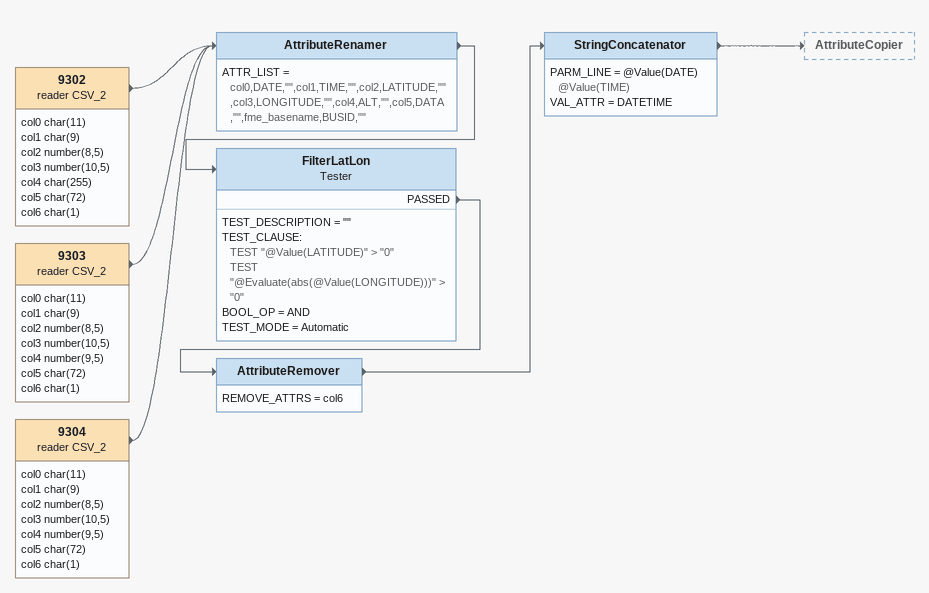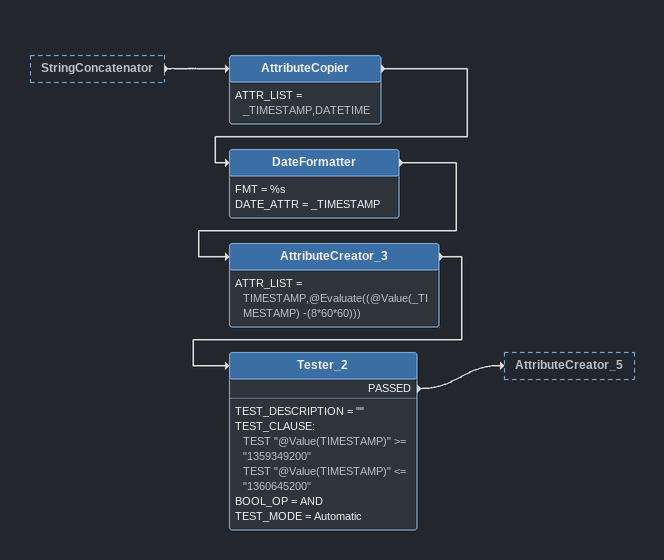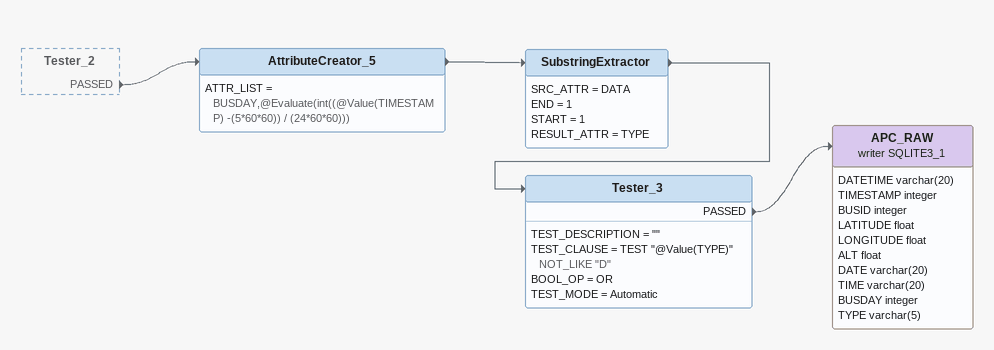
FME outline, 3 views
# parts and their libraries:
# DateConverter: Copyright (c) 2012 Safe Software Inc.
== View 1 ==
9302 (reader CSV_2)
    attributes: col0 char(11), col1 char(9), col2 number(8,5), col3 number(10,5), col4 char(255), col5 char(72), col6 char(1)
    -> AttributeRenamer
9303 (reader CSV_2)
    attributes: col0 char(11), col1 char(9), col2 number(8,5), col3 number(10,5), col4 number(9,5), col5 char(72), col6 char(1)
    -> AttributeRenamer
9304 (reader CSV_2)
    attributes: col0 char(11), col1 char(9), col2 number(8,5), col3 number(10,5), col4 number(9,5), col5 char(72), col6 char(1)
    -> AttributeRenamer
AttributeRenamer
    ATTR_LIST = col0,DATE,"",col1,TIME,"",col2,LATITUDE,"",col3,LONGITUDE,"",col4,ALT,"",col5,DATA,"",fme_basename,BUSID,""
    -> FilterLatLon
FilterLatLon: Tester
    TEST_DESCRIPTION = ""
    TEST_CLAUSE:
      TEST "@Value(LATITUDE)" > "0"
      TEST "@Evaluate(abs(@Value(LONGITUDE)))" > "0"
    BOOL_OP = AND
    TEST_MODE = Automatic
    PASSED -> AttributeRemover
AttributeRemover
    REMOVE_ATTRS = col6
    -> StringConcatenator
StringConcatenator
    PARM_LINE = @Value(DATE) @Value(TIME)
    VAL_ATTR = DATETIME
    -> AttributeCopier

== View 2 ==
StringConcatenator [outside]
    -> AttributeCopier
AttributeCopier
    ATTR_LIST = _TIMESTAMP,DATETIME
    -> DateFormatter
DateFormatter
    FMT = %s
    DATE_ATTR = _TIMESTAMP
    -> AttributeCreator_3
AttributeCreator_3
    ATTR_LIST = TIMESTAMP,@Evaluate((@Value(_TIMESTAMP) -(8*60*60)))
    -> Tester_2
Tester_2
    TEST_DESCRIPTION = ""
    TEST_CLAUSE:
      TEST "@Value(TIMESTAMP)" >= "1359349200"
      TEST "@Value(TIMESTAMP)" <= "1360645200"
    BOOL_OP = AND
    TEST_MODE = Automatic
    PASSED -> AttributeCreator_5

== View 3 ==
Tester_2 [outside]
    PASSED -> AttributeCreator_5
AttributeCreator_5
    ATTR_LIST = BUSDAY,@Evaluate(int((@Value(TIMESTAMP) -(5*60*60)) / (24*60*60)))
    -> SubstringExtractor
SubstringExtractor
    SRC_ATTR = DATA
    END = 1
    START = 1
    RESULT_ATTR = TYPE
    -> Tester_3
Tester_3
    TEST_DESCRIPTION = ""
    TEST_CLAUSE = TEST "@Value(TYPE)" NOT_LIKE "D"
    BOOL_OP = OR
    TEST_MODE = Automatic
    PASSED -> APC_RAW (writer SQLITE3_1)
APC_RAW (writer SQLITE3_1)
    attributes: DATETIME varchar(20), TIMESTAMP integer, BUSID integer, LATITUDE float, LONGITUDE float, ALT float, DATE varchar(20), TIME varchar(20), BUSDAY integer, TYPE varchar(5)
